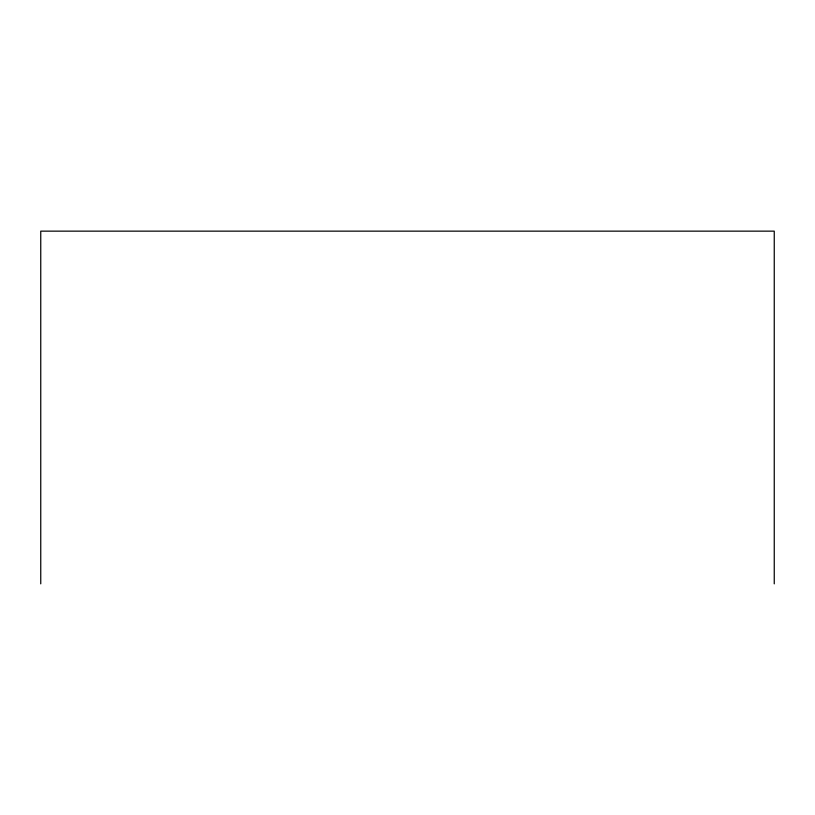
<?xml version="1.0" encoding="UTF-8"?>
<svg xmlns="http://www.w3.org/2000/svg" width="815" height="815" viewBox="0 0 815 815"><rect width="100%" height="100%" fill="white"/><g stroke="black" fill="none" stroke-linecap="round" stroke-linejoin="round"><path stroke-width="1.22" d="M774.25 583.856L774.25 231.144L40.75 231.144L40.75 583.856"/></g></svg>
